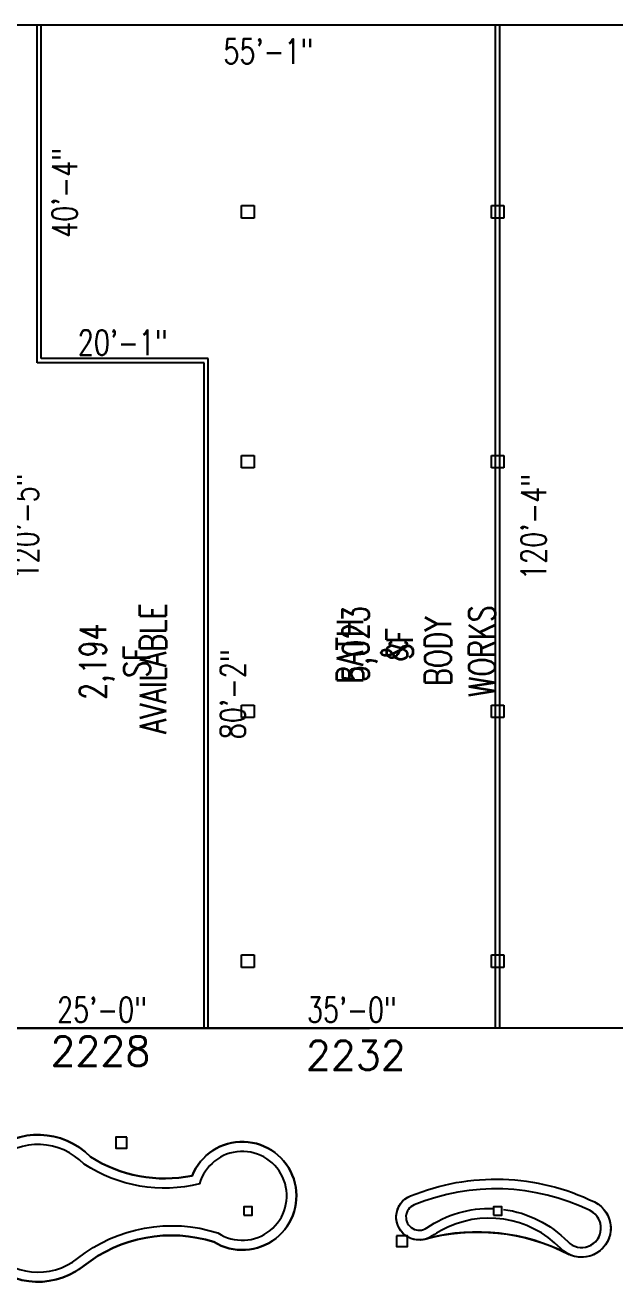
# Model space of a CAD drawing. Extents: x -13345 to 10098, y -1643 to 9113.
# Drawn here: x 5277 to 6127, y 1345 to 3156 of the extents above; entities that cross this region are included whole.
import ezdxf
from ezdxf.enums import TextEntityAlignment as Align

# ---------------------------------------------------------------- set-up
doc = ezdxf.new("R2010")
doc.units = 0
doc.header["$LTSCALE"] = 192
doc.header["$MEASUREMENT"] = 0
doc.layers.get('0').update_dxf_attribs({"linetype": 'CONTINUOUS'})
doc.layers.get('DEFPOINTS').update_dxf_attribs({"linetype": 'CONTINUOUS'})
for name, color, linetype in [('ARCH-FEATURES', 2, 'CONTINUOUS'), ('ARCH-WALLS-EXTERIOR', 5, 'CONTINUOUS'), ('ARCH-WALLS-INTERIOR', 1, 'CONTINUOUS'), ('DIMENSIONS-TENANT', 7, 'CONTINUOUS'), ('FM-SPNO', 3, 'CONTINUOUS'), ('FM-TENANT-SF', 6, 'CONTINUOUS'), ('FM-TEXT-TENANT', 6, 'CONTINUOUS'), ('STRUCTURAL-COLUMNS', 3, 'CONTINUOUS'), ('TENANT-DEMISING', 4, 'CONTINUOUS')]:
    doc.layers.add(name, color=color, linetype=linetype)
doc.layers.add('COMMON AREA FILL', color=7, linetype='CONTINUOUS', true_color=0xdedede)
doc.styles.add('FMSTXT', font='simplex.shx', dxfattribs={"width": 0.75})
doc.styles.get("Standard").update_dxf_attribs({"font": 'txt.shx', "width": 0.75})
doc.dimstyles.new('LP-SP-MP (without ticks)', dxfattribs={"dimscale": 0, "dimtxt": 36, "dimasz": 12, "dimexe": 8, "dimexo": 8, "dimgap": 8, "dimtad": 1, "dimdec": 0, "dimrnd": 0.0625, "dimzin": 3, "dimdsep": 46, "dimlunit": 4, "dimtxsty": 'Standard', "dimblk1": 'OBLIQUE', "dimblk2": 'OBLIQUE', "dimsah": 1, "dimcen": 0.5, "dimse1": 1, "dimse2": 1, "dimsd1": 1, "dimsd2": 1, "dimclrt": 256, "dimadec": 0, "dimazin": 0, "dimtfac": 6, "dimtdec": 0, "dimtofl": 0, "dimtmove": 0, "dimatfit": 3, "dimldrblk": 'OBLIQUE', "dimfxl": 1, "dimfrac": 2, "dimtolj": 1, "dimtzin": 3, "dimarcsym": 0})

# ---------------------------------------------------------------- blocks, each defined once
blk = doc.blocks.new('UNITSQUARE')
for p, q in [((1, 1), (0, 1)), ((0, 1), (0, 0)), ((0, 0), (1, 0)), ((1, 0), (1, 1))]:
    blk.add_line(p, q)
blk = doc.blocks.new('*D23')
at = {"layer": 'DEFPOINTS', "color": 0, "transparency": 16777216}
for p in [(5958.1, 1710.8), (6462.1, 1710.8), (6462.1, 1710.8)]:
    blk.add_point(p, dxfattribs=at)
at = {"layer": 'DIMENSIONS-TENANT', "transparency": 16777216, "insert": (6210.1, 1736.8), "char_height": 36, "attachment_point": 5}
blk.add_mtext('\\A1;42\'-0"', dxfattribs=at)
blk = doc.blocks.new('_OBLIQUE')
at = {"color": 0, "linetype": 'ByBlock'}
blk.add_line((-0.5, -0.5), (0.5, 0.5), dxfattribs=at)
blk = doc.blocks.new('fms4rm')
blk.add_attdef('FMS:RMID', text='', height=12).set_placement((0, 0), align=Align.MIDDLE_CENTER)
blk = doc.blocks.new('*D58')
at = {"layer": 'DEFPOINTS', "color": 0, "transparency": 16777216}
for p in [(5958.1, 3154.4), (5958.1, 1710.8), (6035.9, 1710.8)]:
    blk.add_point(p, dxfattribs=at)
at = {"layer": 'DIMENSIONS-TENANT', "transparency": 16777216, "insert": (6009.9, 2432.6), "char_height": 36, "attachment_point": 5, "rotation": 90}
blk.add_mtext('\\A1;120\'-4"', dxfattribs=at)
blk = doc.blocks.new('*D776')
at = {"layer": 'DEFPOINTS', "color": 0, "transparency": 16777216}
for p in [(5237.8, 1710.8), (5538.1, 1710.8), (5538.1, 1710.8)]:
    blk.add_point(p, dxfattribs=at)
at = {"layer": 'DIMENSIONS-TENANT', "transparency": 16777216, "insert": (5388, 1736.8), "char_height": 36, "attachment_point": 5}
blk.add_mtext('\\A1;25\'-0"', dxfattribs=at)
blk = doc.blocks.new('*D777')
at = {"layer": 'DEFPOINTS', "color": 0, "transparency": 16777216}
for p in [(5538.1, 1710.8), (5958.1, 1710.8), (5958.1, 1710.8)]:
    blk.add_point(p, dxfattribs=at)
at = {"layer": 'DIMENSIONS-TENANT', "transparency": 16777216, "insert": (5748.1, 1736.8), "char_height": 36, "attachment_point": 5}
blk.add_mtext('\\A1;35\'-0"', dxfattribs=at)
blk = doc.blocks.new('*D778')
at = {"layer": 'DEFPOINTS', "color": 0, "transparency": 16777216}
for p in [(5297.4, 3155.8), (5958.1, 3155.8), (5297.4, 3092)]:
    blk.add_point(p, dxfattribs=at)
at = {"layer": 'DIMENSIONS-TENANT', "transparency": 16777216, "insert": (5627.7, 3118), "char_height": 36, "attachment_point": 5}
blk.add_mtext('\\A1;55\'-1"', dxfattribs=at)
blk = doc.blocks.new('*D779')
at = {"layer": 'DEFPOINTS', "color": 0, "transparency": 16777216}
for p in [(5958.1, 3155.8), (6592.1, 3155.8), (6592.1, 3092)]:
    blk.add_point(p, dxfattribs=at)
at = {"layer": 'DIMENSIONS-TENANT', "transparency": 16777216, "insert": (6275.1, 3118), "char_height": 36, "attachment_point": 5}
blk.add_mtext('\\A1;52\'-10"', dxfattribs=at)
blk = doc.blocks.new('*D785')
at = {"layer": 'DEFPOINTS', "color": 0, "transparency": 16777216}
for p in [(5297.4, 3155.8), (5360, 3155.8), (5297.4, 2672.3)]:
    blk.add_point(p, dxfattribs=at)
at = {"layer": 'DIMENSIONS-TENANT', "transparency": 16777216, "insert": (5334, 2914), "char_height": 36, "attachment_point": 5, "rotation": 90}
blk.add_mtext('\\A1;40\'-4"', dxfattribs=at)
blk = doc.blocks.new('*D786')
at = {"layer": 'DEFPOINTS', "color": 0, "transparency": 16777216}
for p in [(5297.4, 2672.3), (5297.4, 2672.3), (5538.1, 2672.3)]:
    blk.add_point(p, dxfattribs=at)
at = {"layer": 'DIMENSIONS-TENANT', "transparency": 16777216, "insert": (5417.8, 2698.3), "char_height": 36, "attachment_point": 5}
blk.add_mtext('\\A1;20\'-1"', dxfattribs=at)
blk = doc.blocks.new('*D788')
at = {"layer": 'DEFPOINTS', "color": 0, "transparency": 16777216}
for p in [(5538.1, 2672.3), (5602.5, 2672.3), (5538.1, 1710.8)]:
    blk.add_point(p, dxfattribs=at)
at = {"layer": 'DIMENSIONS-TENANT', "transparency": 16777216, "insert": (5576.5, 2191.5), "char_height": 36, "attachment_point": 5, "rotation": 90}
blk.add_mtext('\\A1;80\'-2"', dxfattribs=at)
blk = doc.blocks.new('*D789')
at = {"layer": 'DEFPOINTS', "color": 0, "transparency": 16777216}
for p in [(5237.8, 3155.8), (5304.4, 3155.8), (5237.8, 1710.8)]:
    blk.add_point(p, dxfattribs=at)
at = {"layer": 'DIMENSIONS-TENANT', "transparency": 16777216, "insert": (5278.4, 2433.3), "char_height": 36, "attachment_point": 5, "rotation": 90}
blk.add_mtext('\\A1;120\'-5"', dxfattribs=at)

msp = doc.modelspace()

# ---------------------------------------------------------------- linework, layer by layer
at = {"layer": 'ARCH-FEATURES', "linetype": 'Continuous'}
for points in [[(5358.5, 1365.4, -2.188491), (5371.2, 1525.1, 0.19543), (5517.8, 1497.7, -2.745496), (5549.1, 1402.4, 0.248224), (5361.5, 1367.7, -0.020476), (5354.5, 1362.6)], [(5555.1, 1415.2, 3.068291), (5528.5, 1485.8, -0.207416), (5362.3, 1514.2, 2.26585), (5352.8, 1378.6, -0.25052), (5555.1, 1415.2)], [(5876.6, 1418.8, 0.026003), (5863.8, 1410.9, -1.114618), (5832.5, 1468.6, -0.214004), (6097.6, 1459.9, -1.189392), (6049, 1392.9, 0.337244), (5876.6, 1418.8)], [(6059.1, 1402.7, 1.189392), (6091.4, 1447.4, 0.214004), (5837.8, 1455.7, 1.114618), (5855.9, 1422.5, -0.162322), (5951.8, 1450.4)], [(5966.5, 1449.2, -0.16852), (6059.1, 1402.7, 1.176315), (6092, 1447.1)], [(5851.1, 1406, -0.190125), (6061.4, 1384.1)]]:
    msp.add_lwpolyline(points, format="xyb", dxfattribs=at)
at = {"layer": 'ARCH-WALLS-EXTERIOR'}
msp.add_line((4158.1, 1710.8), (7038.1, 1710.8), dxfattribs=at)
at = {"layer": 'ARCH-WALLS-INTERIOR'}
msp.add_line((6592.1, 3155.8), (4782.1, 3155.8), dxfattribs=at)
at = {"layer": 'COMMON AREA FILL'}
msp.add_lwpolyline([(8424.3, 1710.8), (3122.4, 1708.8)], dxfattribs=at)
for points in [[(5371.2, 1525.1, 2.188491), (5358.5, 1365.4, 0.008961), (5361.5, 1367.7, -0.248221), (5549.1, 1402.4, 2.745496), (5517.8, 1497.7, -0.19543)], [(5832.5, 1468.6, -0.214004), (6097.6, 1459.9, -1.028658), (6058.6, 1385.6, 0.180653), (5858.3, 1407.9, -1.012737)]]:
    msp.add_lwpolyline(points, format="xyb", close=True, dxfattribs=at)
at = {"layer": 'STRUCTURAL-COLUMNS', "linetype": 'Continuous'}
for points in [[(5423.5, 1553.1), (5408, 1553.1), (5408, 1537.4), (5423.5, 1537.4), (5423.5, 1553.1)], [(5592.2, 1440.7), (5604.2, 1440.7), (5604.2, 1452.7), (5592.2, 1452.7), (5592.2, 1440.7)], [(5952.2, 1440.7), (5964.2, 1440.7), (5964.2, 1452.7), (5952.2, 1452.7), (5952.2, 1440.7)], [(5812.4, 1411.3), (5812.4, 1395.6), (5828, 1395.6), (5828, 1411.3), (5812.4, 1411.3)]]:
    msp.add_lwpolyline(points, dxfattribs=at)
at = {"layer": 'TENANT-DEMISING'}
for p, q in [((5294.4, 2669.3), (5294.4, 3155.8)), ((5300.4, 2675.3), (5300.4, 3155.8)), ((5955.1, 1710.8), (5955.1, 3154.4)), ((5961.1, 1710.8), (5961.1, 3154.4)), ((5535.1, 2669.3), (5294.4, 2669.3)), ((5541.1, 2675.3), (5300.4, 2675.3)), ((5535.1, 1710.8), (5535.1, 2669.3)), ((5541.1, 1710.8), (5541.1, 2675.3))]:
    msp.add_line(p, q, dxfattribs=at)

# ---------------------------------------------------------------- block references
at = {"layer": 'FM-SPNO', "xscale": 3.5, "yscale": 3.5, "zscale": 3.5}
for p, values in [((5385.6, 1677.3), {'FMS:RMID': '2228'}), ((5753.7, 1671.3), {'FMS:RMID': '2232'})]:
    msp.add_blockref('fms4rm', p, dxfattribs=at).add_auto_attribs(values)
at = {"layer": 'STRUCTURAL-COLUMNS', "xscale": 18, "yscale": -18, "zscale": 12}
for p in [(5589.1, 2895.8), (5949.1, 2895.8), (5589.1, 2535.8), (5949.1, 2535.8), (5589.1, 2175.8), (5949.1, 2175.8), (5589.1, 1815.8), (5949.1, 1815.8)]:
    msp.add_blockref('UNITSQUARE', p, dxfattribs=at)

# ---------------------------------------------------------------- texts
at = {"layer": 'FM-TENANT-SF', "char_height": 38, "width": 1, "attachment_point": 5, "rotation": 90, "style": 'FMSTXT'}
for s, insert in [('5,023 SF', (5785.4, 2263.9)), ('2,194 SF', (5406.5, 2238.6))]:
    msp.add_mtext(s, dxfattribs=dict(at, insert=insert))
at = {"layer": 'FM-TEXT-TENANT', "char_height": 38, "width": 1, "attachment_point": 5, "rotation": 90, "style": 'FMSTXT'}
for s, insert in [('AVAILABLE', (5461.5, 2228.6)), ('BATH & BODY WORKS', (5840.4, 2253.9))]:
    msp.add_mtext(s, dxfattribs=dict(at, insert=insert))

# ---------------------------------------------------------------- dimensions: what is measured, and where the dimension line sits
at = {"layer": 'DIMENSIONS-TENANT'}
for base, p1, p2, picture, middle in [((5304.4, 3155.8), (5237.8, 1710.8), (5237.8, 3155.8), '*D789', (5278.4, 2433.3)), ((5360.0295553, 3155.7767395), (5297.3811241, 2672.2767395), (5297.3811241, 3155.7767395), '*D785', (5334.0295553, 2914.0267395)), ((6035.9, 1710.8), (5958.1, 3154.4), (5958.1, 1710.8), '*D58', (6009.9, 2432.6)), ((5602.5212, 2672.2767), (5538.1313, 1710.7764), (5538.1313, 2672.2767), '*D788', (5576.5212, 2191.5266))]:
    dim = msp.add_linear_dim(base=base, p1=p1, p2=p2, angle=90, dimstyle='LP-SP-MP (without ticks)', override={"dimscale": 1}, dxfattribs=at)
    dim.commit()
    dim.dimension.update_dxf_attribs({"geometry": picture, "text_midpoint": middle})
for base, p1, p2, picture, middle in [((5297.4, 3092), (5958.1, 3155.8), (5297.4, 3155.8), '*D778', (5627.7, 3118)), ((6592.1, 3092), (5958.1, 3155.8), (6592.1, 3155.8), '*D779', (6275.1, 3118)), ((5297.4, 2672.3), (5538.1, 2672.3), (5297.4, 2672.3), '*D786', (5417.8, 2698.3)), ((5538.1, 1710.8), (5237.8, 1710.8), (5538.1, 1710.8), '*D776', (5388, 1736.8)), ((5958.1, 1710.8), (5538.1, 1710.8), (5958.1, 1710.8), '*D777', (5748.1, 1736.8))]:
    dim = msp.add_linear_dim(base=base, p1=p1, p2=p2, dimstyle='LP-SP-MP (without ticks)', override={"dimscale": 1}, dxfattribs=at)
    dim.commit()
    dim.dimension.update_dxf_attribs({"geometry": picture, "text_midpoint": middle})
dim = msp.add_linear_dim(base=(6462.1, 1710.8), p1=(5958.1, 1710.8), p2=(6462.1, 1710.8), dimstyle='LP-SP-MP (without ticks)', override={"dimscale": 1}, dxfattribs=at)
dim.commit()
dim.dimension.update_dxf_attribs({"geometry": '*D23', "text_midpoint": (6210.1, 1710.8), "dimtype": 160})

doc.saveas('drawing.dxf')
